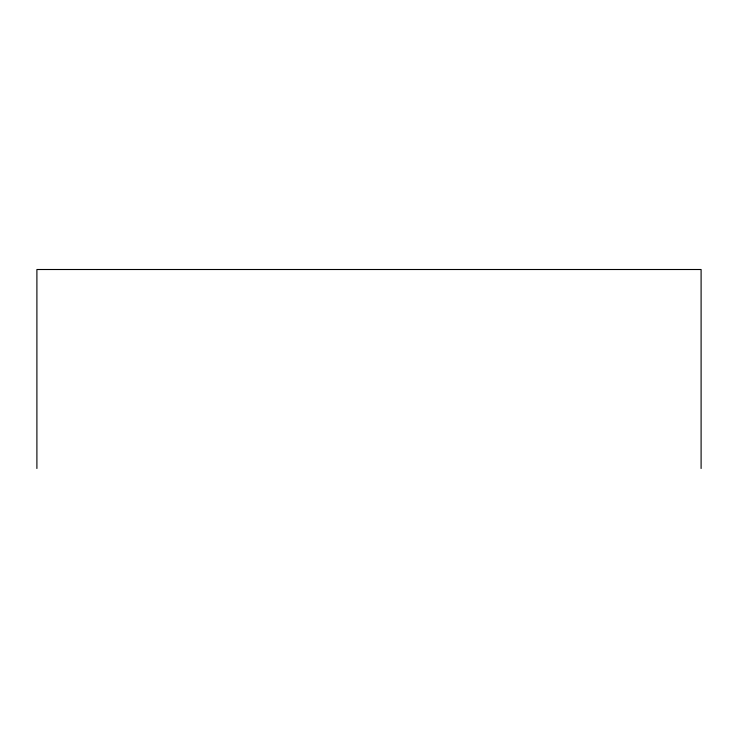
<?xml version="1.0" encoding="UTF-8"?>
<svg xmlns="http://www.w3.org/2000/svg" width="738" height="738" viewBox="0 0 738 738"><rect width="100%" height="100%" fill="white"/><g stroke="black" fill="none" stroke-linecap="round" stroke-linejoin="round"><path stroke-width="1.11" d="M701.1 468.492L701.1 269.508L36.9 269.508L36.9 468.492"/></g></svg>
